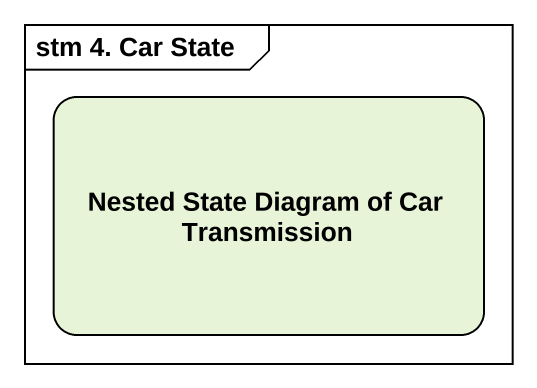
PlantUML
@startuml
mainframe stm 4. Car State
hide empty description
state "Nested State Diagram of Car Transmission" as Nested_State_Diagram_of_Car
@enduml
